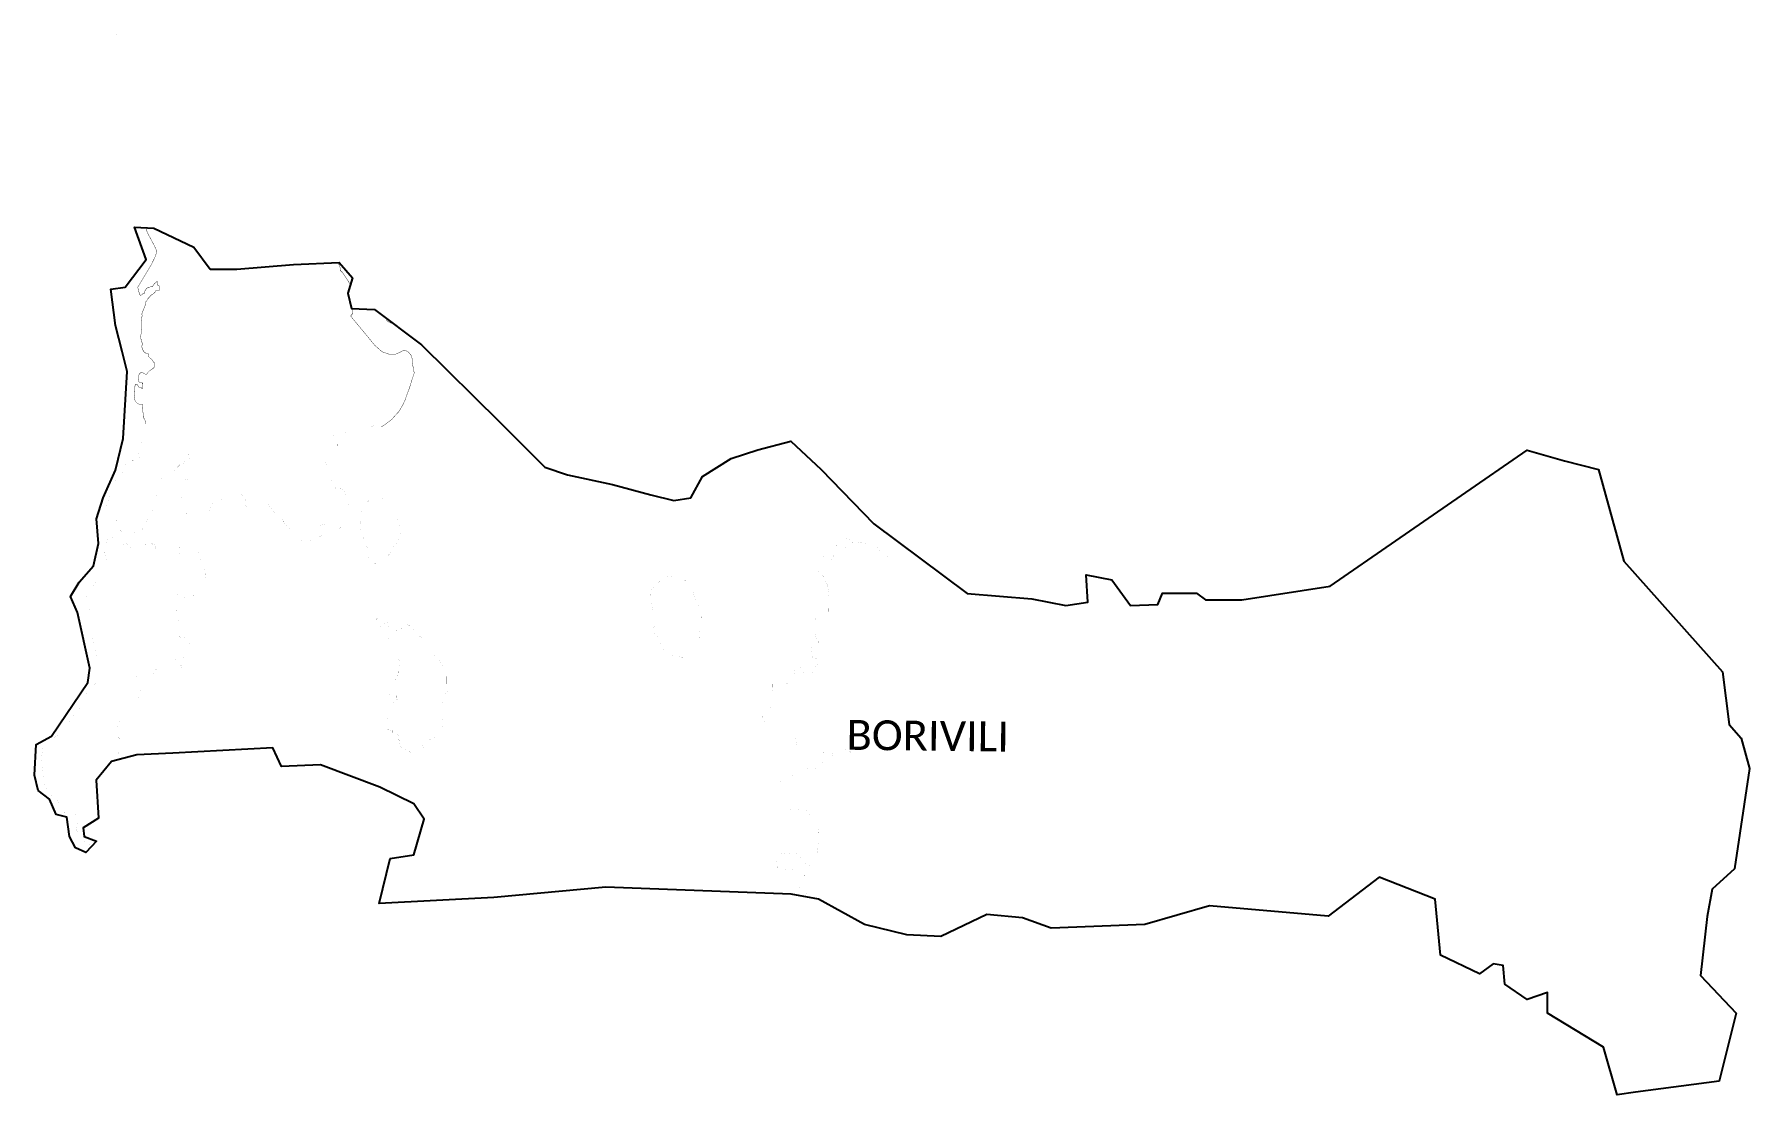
# Model space of a CAD drawing. Header units: metres. Extents: x 266208 to 280437, y 2124392 to 2133185.
import ezdxf

# ---------------------------------------------------------------- set-up
doc = ezdxf.new("R2010")
doc.units = ezdxf.units.M
for name, color, linetype in [('HAZARDS LINE', 1, 'Continuous'), ('village', 3, 'Continuous'), ('VILLAGE NAME', 250, 'Continuous')]:
    doc.layers.add(name, color=color, linetype=linetype)
doc.styles.get("Standard").update_dxf_attribs({"font": 'simplex.shx'})

msp = doc.modelspace()

# ---------------------------------------------------------------- linework, layer by layer
at = {"color": 3, "flags": 128}
msp.add_lwpolyline([(267532, 2131420), (267667, 2131238)], dxfattribs=at)
at = {"layer": 'HAZARDS LINE', "lineweight": 0, "const_width": 2.98}
msp.add_lwpolyline([(266886, 2133179), (266886, 2133183)], close=True, dxfattribs=at)
for points in [[(267131, 2129953), (267131, 2129957), (267127, 2129981), (267123, 2129989), (267123, 2129993), (267116, 2130001), (267116, 2130005), (267112, 2130009), (267112, 2130017), (267108, 2130065), (267105, 2130109), (267105, 2130117), (267077, 2130117), (267062, 2130125), (267054, 2130133), (267046, 2130141), (267042, 2130153), (267038, 2130161), (267038, 2130165), (267042, 2130181), (267042, 2130185), (267038, 2130189), (267044, 2130285), (267056, 2130285), (267056, 2130281), (267063, 2130280), (267063, 2130273), (267067, 2130272), (267071, 2130268), (267071, 2130264), (267075, 2130264), (267075, 2130260), (267091, 2130256), (267095, 2130252), (267099, 2130252), (267099, 2130248), (267107, 2130248), (267107, 2130288), (267103, 2130288), (267103, 2130296), (267100, 2130300), (267080, 2130300), (267076, 2130304), (267076, 2130320), (267072, 2130328), (267072, 2130352), (267076, 2130360), (267077, 2130368), (267081, 2130372), (267089, 2130376), (267089, 2130380), (267101, 2130379), (267116, 2130375), (267120, 2130371), (267128, 2130367), (267140, 2130367), (267148, 2130379), (267156, 2130387), (267160, 2130391), (267164, 2130395), (267176, 2130402), (267180, 2130402), (267185, 2130410), (267188, 2130410), (267201, 2130422), (267205, 2130438), (267205, 2130462), (267197, 2130466), (267193, 2130474), (267182, 2130490), (267166, 2130502), (267158, 2130510), (267154, 2130510), (267154, 2130534), (267150, 2130534), (267134, 2130542), (267131, 2130542), (267127, 2130546), (267123, 2130546), (267115, 2130554), (267107, 2130570), (267103, 2130586), (267099, 2130590), (267099, 2130602), (267108, 2130610), (267108, 2130614), (267104, 2130618), (267096, 2130650), (267092, 2130658), (267092, 2130662), (267089, 2130686), (267093, 2130698), (267097, 2130718), (267097, 2130738), (267093, 2130742), (267094, 2130793), (267098, 2130833), (267103, 2130853), (267099, 2130865), (267107, 2130885), (267111, 2130897), (267132, 2130948), (267132, 2130968), (267136, 2130968), (267136, 2130972), (267140, 2130976), (267144, 2130980), (267148, 2130992), (267152, 2130992), (267152, 2130996), (267156, 2130999), (267164, 2131007), (267164, 2131011), (267168, 2131011), (267172, 2131019), (267180, 2131023), (267184, 2131027), (267188, 2131027), (267188, 2131031), (267192, 2131031), (267201, 2131039), (267205, 2131043), (267209, 2131047), (267213, 2131054), (267213, 2131058), (267221, 2131058), (267225, 2131062), (267245, 2131062), (267245, 2131082), (267249, 2131086), (267249, 2131094), (267245, 2131098), (267241, 2131102), (267237, 2131102), (267233, 2131106), (267229, 2131106), (267230, 2131134), (267222, 2131134), (267222, 2131130), (267205, 2131118), (267201, 2131114), (267189, 2131095), (267185, 2131095), (267181, 2131091), (267169, 2131091), (267165, 2131087), (267153, 2131087), (267153, 2131083), (267145, 2131083), (267145, 2131079), (267141, 2131079), (267137, 2131075), (267133, 2131071), (267125, 2131056), (267125, 2131048), (267121, 2131044), (267121, 2131036), (267117, 2131036), (267117, 2131032), (267105, 2131032), (267105, 2131028), (267089, 2131020), (267085, 2131020), (267085, 2131024), (267081, 2131024), (267081, 2131032), (267073, 2131056), (267070, 2131076), (267066, 2131080), (267066, 2131088), (267180, 2131278), (267216, 2131353), (267221, 2131393), (267205, 2131429), (267171, 2131493), (267147, 2131537), (267136, 2131569), (267138, 2131582)], [(268735, 2131293), (268735, 2131274), (268739, 2131274), (268739, 2131270), (268747, 2131238), (268746, 2131226), (268750, 2131222), (268758, 2131214), (268762, 2131214), (268770, 2131202), (268813, 2131137), (268829, 2131104)], [(268850, 2130912), (268849, 2130870), (268845, 2130866), (268845, 2130862), (268841, 2130863), (268841, 2130859), (268837, 2130855), (268833, 2130851), (268833, 2130847), (269033, 2130605), (269092, 2130553), (269151, 2130532), (269203, 2130532), (269247, 2130551), (269275, 2130567), (269307, 2130554), (269334, 2130522), (269346, 2130482), (269345, 2130474), (269341, 2130470), (269341, 2130454), (269345, 2130454), (269345, 2130446), (269353, 2130414), (269356, 2130390), (269360, 2130378), (269344, 2130331), (269323, 2130263), (269315, 2130240), (269294, 2130184), (269282, 2130149), (269265, 2130113), (269233, 2130058), (269196, 2130018), (269172, 2129991), (269140, 2129967), (269104, 2129940), (269085, 2129928)], [(269179, 2130792), (269171, 2130791), (269163, 2130791), (269155, 2130795), (269135, 2130807), (269131, 2130811), (269131, 2130828)]]:
    msp.add_lwpolyline(points, dxfattribs=at)
at = {"layer": 'HAZARDS LINE', "lineweight": 18, "const_width": 0.134}
for points in [[(269072, 2129961), (269053, 2129949), (268985, 2129926), (268957, 2129919), (268945, 2129915), (268925, 2129911), (268821, 2129913), (268813, 2129909), (268809, 2129901), (268805, 2129893), (268797, 2129889), (268793, 2129885), (268785, 2129881), (268729, 2129874), (268709, 2129870), (268653, 2129847), (268649, 2129843), (268649, 2129828), (268653, 2129824), (268696, 2129823), (268700, 2129819), (268708, 2129819), (268716, 2129811), (268716, 2129807), (268720, 2129787), (268720, 2129771), (268715, 2129759), (268711, 2129751), (268707, 2129743), (268703, 2129743), (268687, 2129739), (268687, 2129735), (268679, 2129736), (268675, 2129732), (268663, 2129732), (268651, 2129728), (268635, 2129720), (268607, 2129705), (268603, 2129697), (268603, 2129685), (268614, 2129649), (268614, 2129641), (268618, 2129637), (268622, 2129633), (268638, 2129613), (268645, 2129597), (268645, 2129577), (268649, 2129573), (268649, 2129565), (268653, 2129561), (268653, 2129553), (268660, 2129537), (268664, 2129517), (268668, 2129513), (268668, 2129509), (268672, 2129497), (268672, 2129489), (268675, 2129477), (268687, 2129453), (268695, 2129433), (268699, 2129425), (268707, 2129424), (268710, 2129420), (268742, 2129420), (268750, 2129416), (268770, 2129408), (268774, 2129404), (268778, 2129400), (268782, 2129395), (268786, 2129387), (268790, 2129379), (268797, 2129340), (268801, 2129328), (268805, 2129323), (268813, 2129323), (268817, 2129327), (268825, 2129331), (268833, 2129335), (268841, 2129335), (268845, 2129331), (268845, 2129327), (268840, 2129319), (268836, 2129311), (268824, 2129299), (268808, 2129264), (268807, 2129236), (268819, 2129236), (268823, 2129240), (268827, 2129243), (268843, 2129251), (268859, 2129251), (268863, 2129247), (268867, 2129243), (268867, 2129219), (268859, 2129211), (268855, 2129207), (268854, 2129155), (268858, 2129132), (268857, 2129124), (268853, 2129120), (268849, 2129116), (268841, 2129112), (268829, 2129112), (268825, 2129108), (268821, 2129108), (268817, 2129104), (268813, 2129100), (268809, 2129084), (268801, 2129069), (268789, 2129069), (268781, 2129085), (268773, 2129093), (268773, 2129097), (268770, 2129101), (268758, 2129101), (268754, 2129097), (268738, 2129089), (268726, 2129090), (268722, 2129098), (268718, 2129106), (268718, 2129110), (268714, 2129110), (268706, 2129114), (268690, 2129114), (268686, 2129118), (268686, 2129122), (268682, 2129126), (268678, 2129126), (268674, 2129130), (268670, 2129126), (268658, 2129126), (268634, 2129123), (268587, 2129116), (268583, 2129116), (268583, 2129112), (268579, 2129112), (268578, 2129096), (268590, 2129072), (268594, 2129064), (268594, 2129060), (268598, 2129060), (268602, 2129056), (268606, 2129056), (268605, 2129044), (268597, 2129028), (268593, 2129028), (268569, 2129020), (268541, 2129013), (268529, 2129009), (268525, 2129009), (268521, 2129005), (268517, 2129005), (268517, 2129001), (268513, 2129001), (268509, 2128997), (268509, 2128993), (268469, 2128982), (268465, 2128982), (268465, 2128978), (268433, 2128978), (268433, 2128982), (268429, 2128982), (268421, 2128991), (268418, 2128995), (268414, 2128995), (268398, 2129011), (268394, 2129015), (268378, 2129027), (268378, 2129031), (268370, 2129039), (268367, 2129043), (268363, 2129047), (268312, 2129100), (268300, 2129112), (268276, 2129132), (268272, 2129140), (268272, 2129148), (268269, 2129160), (268269, 2129168), (268261, 2129184), (268242, 2129216), (268242, 2129220), (268238, 2129220), (268234, 2129224), (268222, 2129224), (268210, 2129221), (268198, 2129221), (268194, 2129229), (268190, 2129233), (268190, 2129237), (268186, 2129241), (268175, 2129261), (268171, 2129265), (268155, 2129277), (268143, 2129293), (268139, 2129293), (268135, 2129301), (268127, 2129302), (268123, 2129306), (268115, 2129306), (268111, 2129302), (268100, 2129302), (268095, 2129298), (268095, 2129290), (268103, 2129266), (268103, 2129262), (268099, 2129262), (268099, 2129258), (268095, 2129258), (268087, 2129254), (268047, 2129255), (268035, 2129251), (268015, 2129247), (268011, 2129243), (268007, 2129244), (268007, 2129259), (268003, 2129263), (267999, 2129268), (267988, 2129272), (267968, 2129272), (267960, 2129276), (267956, 2129284), (267957, 2129332), (267953, 2129336), (267949, 2129344), (267945, 2129348), (267941, 2129352), (267933, 2129360), (267929, 2129372), (267914, 2129400), (267910, 2129408), (267906, 2129412), (267894, 2129412), (267862, 2129401), (267838, 2129393), (267818, 2129382), (267778, 2129346), (267770, 2129339), (267757, 2129323), (267757, 2129315), (267753, 2129311), (267749, 2129307), (267741, 2129307), (267737, 2129303), (267733, 2129303), (267717, 2129311), (267713, 2129316), (267698, 2129316), (267694, 2129312), (267689, 2129308), (267685, 2129300), (267681, 2129288), (267665, 2129245), (267656, 2129225), (267632, 2129205), (267620, 2129197), (267600, 2129182), (267588, 2129178), (267576, 2129174), (267556, 2129174), (267548, 2129179), (267544, 2129183), (267536, 2129187), (267516, 2129187), (267500, 2129179), (267481, 2129180), (267477, 2129184), (267477, 2129203), (267473, 2129208), (267473, 2129212), (267465, 2129220), (267461, 2129220), (267457, 2129224), (267457, 2129228), (267453, 2129232), (267453, 2129236), (267458, 2129240), (267462, 2129248), (267462, 2129251), (267458, 2129256), (267454, 2129256), (267454, 2129260), (267450, 2129264), (267450, 2129276), (267454, 2129279), (267462, 2129287), (267466, 2129299), (267470, 2129303), (267475, 2129315), (267475, 2129339), (267471, 2129339), (267467, 2129343), (267451, 2129347), (267443, 2129347), (267439, 2129343), (267431, 2129344), (267431, 2129348), (267427, 2129348), (267427, 2129364), (267431, 2129363), (267435, 2129367), (267443, 2129367), (267451, 2129371), (267456, 2129375), (267456, 2129387), (267460, 2129391), (267460, 2129395), (267464, 2129399), (267464, 2129403), (267476, 2129415), (267476, 2129427), (267472, 2129431), (267468, 2129435), (267468, 2129439), (267464, 2129439), (267460, 2129443), (267445, 2129443), (267433, 2129447), (267421, 2129447), (267421, 2129463), (267425, 2129467), (267429, 2129475), (267437, 2129491), (267441, 2129491), (267441, 2129495), (267457, 2129494), (267481, 2129490), (267509, 2129490), (267509, 2129502), (267505, 2129506), (267505, 2129518), (267513, 2129526), (267522, 2129537), (267526, 2129545), (267526, 2129577), (267515, 2129609), (267507, 2129629), (267507, 2129641), (267503, 2129649), (267503, 2129653), (267492, 2129673), (267488, 2129677), (267488, 2129693), (267484, 2129697), (267484, 2129701), (267480, 2129705), (267476, 2129705), (267476, 2129701), (267468, 2129693), (267468, 2129686), (267464, 2129678), (267464, 2129670), (267460, 2129662), (267460, 2129658), (267455, 2129646), (267447, 2129634), (267443, 2129622), (267419, 2129615), (267415, 2129615), (267407, 2129607), (267403, 2129603), (267395, 2129595), (267395, 2129591), (267391, 2129591), (267391, 2129587), (267387, 2129583), (267387, 2129579), (267383, 2129571), (267371, 2129567), (267359, 2129560), (267291, 2129561), (267291, 2129557), (267287, 2129557), (267287, 2129549), (267283, 2129545), (267283, 2129533), (267279, 2129529), (267279, 2129525), (267274, 2129521), (267274, 2129517), (267250, 2129490), (267250, 2129482), (267233, 2129426), (267233, 2129418), (267229, 2129394), (267229, 2129386), (267225, 2129374), (267224, 2129359), (267220, 2129355), (267220, 2129347), (267212, 2129323), (267204, 2129303), (267200, 2129299), (267199, 2129295), (267195, 2129279), (267195, 2129275), (267191, 2129267), (267191, 2129247), (267187, 2129236), (267187, 2129228), (267178, 2129216), (267178, 2129212), (267174, 2129212), (267174, 2129204), (267162, 2129184), (267158, 2129180), (267154, 2129172), (267150, 2129168), (267146, 2129165), (267134, 2129145), (267129, 2129137), (267125, 2129133), (267125, 2129129), (267121, 2129117), (267117, 2129117), (267109, 2129101), (267109, 2129093), (267105, 2129081), (267105, 2129078), (267101, 2129074), (267097, 2129066), (267092, 2129058), (267088, 2129054), (267068, 2129050), (267041, 2129051), (267033, 2129047), (267029, 2129047), (267017, 2129039), (267013, 2129035), (267008, 2129031), (267005, 2129031), (267000, 2129027), (266981, 2129028), (266973, 2129032), (266961, 2129040), (266945, 2129052), (266941, 2129056), (266929, 2129064), (266925, 2129068), (266921, 2129072), (266918, 2129080), (266918, 2129116), (266907, 2129140), (266903, 2129148), (266895, 2129152), (266891, 2129156), (266839, 2129157), (266839, 2129153), (266835, 2129153), (266831, 2129149), (266831, 2129145), (266827, 2129141), (266823, 2129137), (266819, 2129125), (266811, 2129118), (266807, 2129114), (266791, 2129106), (266787, 2129102), (266779, 2129102), (266779, 2129106), (266775, 2129110), (266776, 2129170), (266780, 2129174), (266784, 2129178), (266784, 2129182), (266788, 2129202), (266788, 2129222), (266793, 2129241), (266793, 2129245), (266892, 2129503), (266904, 2129495), (266908, 2129491), (266912, 2129491), (266916, 2129494), (266920, 2129494), (266924, 2129506), (266924, 2129514), (266936, 2129550), (266937, 2129558), (266941, 2129562), (266941, 2129570), (266945, 2129578), (266949, 2129582), (266949, 2129586), (266953, 2129586), (266953, 2129593), (266957, 2129597), (266957, 2129601), (266961, 2129609), (266962, 2129633), (266966, 2129637), (266966, 2129649), (267025, 2129648), (267033, 2129652), (267049, 2129652), (267049, 2129648), (267061, 2129644), (267069, 2129640), (267073, 2129643), (267078, 2129679), (267078, 2129683), (267074, 2129687), (267074, 2129691), (267070, 2129695), (267070, 2129703), (267074, 2129715), (267082, 2129731), (267086, 2129735), (267091, 2129755), (267091, 2129763), (267095, 2129779), (267099, 2129790), (267099, 2129798), (267095, 2129802), (267091, 2129803), (267091, 2129807), (267088, 2129822), (267084, 2129854), (267085, 2129914), (267089, 2129922), (267089, 2129930), (267094, 2129946), (267094, 2129954), (267098, 2129962), (267110, 2129985), (267110, 2129989)], [(266688, 2126456), (266613, 2126496), (266574, 2126540), (266555, 2126596), (266567, 2126648), (266568, 2126696), (266541, 2126728), (266505, 2126729), (266461, 2126729), (266442, 2126749), (266422, 2126790), (266391, 2126842), (266332, 2126890), (266301, 2126939), (266282, 2127027), (266272, 2127110), (266269, 2127190), (266278, 2127289), (266299, 2127321), (266335, 2127344), (266371, 2127348), (266407, 2127375), (266439, 2127423), (266484, 2127466), (266565, 2127572), (266598, 2127619), (266614, 2127683), (266663, 2127738), (266716, 2127809), (266753, 2127864), (266749, 2127920), (266727, 2128008), (266689, 2128184), (266690, 2128187), (266690, 2128231), (266686, 2128251), (266683, 2128263), (266679, 2128275), (266679, 2128283), (266679, 2128287), (266679, 2128299), (266683, 2128303), (266683, 2128311), (266684, 2128323), (266684, 2128335), (266680, 2128351), (266673, 2128395), (266661, 2128447), (266654, 2128471), (266646, 2128511), (266635, 2128563), (266635, 2128571), (266636, 2128579), (266636, 2128583), (266640, 2128586), (266688, 2128610), (266728, 2128645), (266752, 2128672), (266756, 2128680), (266761, 2128688), (266765, 2128712), (266769, 2128732), (266778, 2128760), (266790, 2128775), (266798, 2128791), (266802, 2128799), (266806, 2128807), (266806, 2128811), (266811, 2128835), (266811, 2128843), (266811, 2128851), (266803, 2128859), (266799, 2128867), (266791, 2128871), (266787, 2128875), (266787, 2128879), (266788, 2128919), (266800, 2128951), (266817, 2129010), (266825, 2129018), (266825, 2129026), (266829, 2129026), (266833, 2129026), (266845, 2129022), (266857, 2129013), (266876, 2128981), (266888, 2128961), (266900, 2128949), (266908, 2128949), (266916, 2128945), (266928, 2128945), (266964, 2128960), (266968, 2128960), (266972, 2128960), (266980, 2128956), (266987, 2128952), (266991, 2128944), (266999, 2128940), (267003, 2128936), (267011, 2128916), (267019, 2128904), (267022, 2128896), (267030, 2128887), (267034, 2128883), (267042, 2128879), (267050, 2128875), (267058, 2128871), (267066, 2128875), (267078, 2128891), (267102, 2128918), (267106, 2128926), (267111, 2128934), (267111, 2128938), (267115, 2128938), (267115, 2128942), (267123, 2128954), (267127, 2128954), (267131, 2128958), (267131, 2128962), (267135, 2128962), (267139, 2128962), (267143, 2128965), (267147, 2128965), (267155, 2128969), (267163, 2128969), (267167, 2128969), (267171, 2128965), (267175, 2128965), (267191, 2128957), (267195, 2128961), (267199, 2128961), (267203, 2128961), (267203, 2128957), (267206, 2128957), (267206, 2128953), (267206, 2128949), (267210, 2128945), (267210, 2128941), (267218, 2128917), (267222, 2128913), (267222, 2128909), (267230, 2128904), (267238, 2128900), (267257, 2128892), (267277, 2128892), (267285, 2128892), (267289, 2128892), (267293, 2128888), (267297, 2128884), (267301, 2128879), (267305, 2128875), (267329, 2128859), (267356, 2128847), (267364, 2128843), (267368, 2128843), (267372, 2128843), (267372, 2128847), (267380, 2128850), (267384, 2128854), (267392, 2128854), (267400, 2128858), (267404, 2128858), (267408, 2128858), (267412, 2128862), (267412, 2128870), (267412, 2128882), (267413, 2128890), (267413, 2128894), (267413, 2128898), (267413, 2128902), (267409, 2128906), (267405, 2128914), (267405, 2128918), (267405, 2128922), (267409, 2128926), (267413, 2128934), (267421, 2128937), (267433, 2128937), (267437, 2128937), (267445, 2128937), (267449, 2128933), (267461, 2128929), (267477, 2128925), (267481, 2128925), (267485, 2128921), (267485, 2128913), (267489, 2128909), (267492, 2128905), (267496, 2128901), (267504, 2128896), (267512, 2128892), (267516, 2128892), (267524, 2128892), (267528, 2128892), (267532, 2128892), (267540, 2128892), (267544, 2128896), (267544, 2128900), (267548, 2128904), (267548, 2128912), (267556, 2128920), (267560, 2128923), (267564, 2128923), (267568, 2128915), (267568, 2128903), (267572, 2128868), (267571, 2128864), (267571, 2128860), (267575, 2128852), (267583, 2128840), (267591, 2128823), (267599, 2128807), (267606, 2128791), (267614, 2128771), (267618, 2128755), (267621, 2128739), (267621, 2128727), (267621, 2128723), (267621, 2128716), (267625, 2128711), (267625, 2128703), (267629, 2128699), (267629, 2128695), (267629, 2128691), (267633, 2128691), (267633, 2128687), (267633, 2128683), (267632, 2128679), (267628, 2128676), (267628, 2128672), (267624, 2128672), (267616, 2128668), (267612, 2128664), (267608, 2128660), (267600, 2128656), (267584, 2128652), (267580, 2128652), (267576, 2128652), (267572, 2128652), (267568, 2128649), (267560, 2128641), (267556, 2128641), (267552, 2128633), (267552, 2128625), (267544, 2128589), (267543, 2128577), (267539, 2128565), (267539, 2128549), (267531, 2128534), (267527, 2128526), (267523, 2128522), (267519, 2128514), (267510, 2128506), (267495, 2128502), (267491, 2128502), (267475, 2128507), (267427, 2128527), (267411, 2128535), (267407, 2128539), (267384, 2128548), (267380, 2128548), (267376, 2128548), (267372, 2128548), (267368, 2128548), (267368, 2128544), (267368, 2128540), (267364, 2128536), (267363, 2128528), (267363, 2128520), (267363, 2128508), (267367, 2128504), (267367, 2128500), (267371, 2128496), (267371, 2128492), (267375, 2128492), (267379, 2128488), (267383, 2128484), (267383, 2128480), (267383, 2128476), (267383, 2128472), (267378, 2128448), (267382, 2128440), (267386, 2128436), (267390, 2128428), (267394, 2128424), (267394, 2128416), (267390, 2128408), (267390, 2128404), (267389, 2128400), (267385, 2128396), (267381, 2128392), (267373, 2128389), (267373, 2128385), (267373, 2128381), (267373, 2128377), (267377, 2128369), (267385, 2128361), (267393, 2128352), (267397, 2128348), (267401, 2128336), (267404, 2128320), (267404, 2128316), (267404, 2128308), (267404, 2128304), (267400, 2128301), (267400, 2128293), (267400, 2128289), (267400, 2128285), (267400, 2128273), (267403, 2128257), (267407, 2128245), (267407, 2128237), (267407, 2128229), (267403, 2128221), (267403, 2128217), (267403, 2128213), (267403, 2128209), (267403, 2128205), (267403, 2128201), (267406, 2128197), (267406, 2128193), (267422, 2128185), (267438, 2128181), (267458, 2128180), (267466, 2128180), (267482, 2128172), (267494, 2128168), (267502, 2128168), (267506, 2128168), (267505, 2128164), (267505, 2128160), (267505, 2128156), (267501, 2128144), (267493, 2128124), (267485, 2128100), (267472, 2128080), (267468, 2128065), (267464, 2128053), (267464, 2128033), (267460, 2128025), (267456, 2128025), (267452, 2128021), (267448, 2128017), (267448, 2128013), (267443, 2128005), (267439, 2128001), (267427, 2127994), (267427, 2127990), (267423, 2127990), (267423, 2127986), (267419, 2127986), (267419, 2127982), (267419, 2127978), (267423, 2127954), (267427, 2127946), (267427, 2127938), (267422, 2127934), (267422, 2127930), (267418, 2127926), (267410, 2127922), (267406, 2127918), (267402, 2127918), (267398, 2127922), (267395, 2127926), (267391, 2127934), (267387, 2127942), (267383, 2127962), (267379, 2127982), (267376, 2128002), (267376, 2128010), (267376, 2128014), (267368, 2128018), (267364, 2128018), (267360, 2128018), (267352, 2128015), (267328, 2128003), (267308, 2127999), (267300, 2127995), (267284, 2127976), (267263, 2127948), (267259, 2127944), (267259, 2127940), (267255, 2127936), (267231, 2127925), (267219, 2127921), (267215, 2127917), (267215, 2127913), (267211, 2127909), (267211, 2127905), (267207, 2127901), (267203, 2127893), (267199, 2127889), (267183, 2127878), (267159, 2127870), (267127, 2127859), (267103, 2127855), (267075, 2127855), (267071, 2127855), (267063, 2127859), (267055, 2127860), (267043, 2127860), (267035, 2127860), (267031, 2127860), (267031, 2127856), (267027, 2127848), (267027, 2127836), (267027, 2127832), (267027, 2127828), (267031, 2127828), (267046, 2127816), (267054, 2127808), (267066, 2127788), (267078, 2127772), (267089, 2127732), (267084, 2127688), (267036, 2127661), (266992, 2127622), (266967, 2127570), (266951, 2127566), (266943, 2127566), (266935, 2127567), (266931, 2127563), (266927, 2127555), (266923, 2127539), (266919, 2127523), (266914, 2127495), (266902, 2127452), (266898, 2127440), (266897, 2127428), (266893, 2127392), (266893, 2127384), (266897, 2127372), (266904, 2127356), (266916, 2127344), (266924, 2127332), (266928, 2127332), (266936, 2127328), (266940, 2127324), (266940, 2127316), (266939, 2127308), (266939, 2127304), (266939, 2127296), (266935, 2127288), (266931, 2127280), (266923, 2127260), (266911, 2127248), (266903, 2127237), (266903, 2127233), (266918, 2127196), (266914, 2127181), (266911, 2127172)], [(272609, 2126032), (272611, 2126034), (272615, 2126042), (272615, 2126046), (272615, 2126054), (272615, 2126058), (272604, 2126070), (272580, 2126090), (272560, 2126110), (272556, 2126110), (272557, 2126118), (272557, 2126122), (272565, 2126134), (272569, 2126142), (272577, 2126146), (272589, 2126150), (272593, 2126150), (272593, 2126158), (272594, 2126217), (272594, 2126221), (272594, 2126225), (272590, 2126229), (272590, 2126233), (272590, 2126237), (272590, 2126241), (272594, 2126249), (272594, 2126253), (272590, 2126253), (272586, 2126257), (272523, 2126258), (272403, 2126264), (272384, 2126268), (272376, 2126268), (272376, 2126272), (272368, 2126288), (272364, 2126316), (272365, 2126348), (272365, 2126360), (272369, 2126372), (272373, 2126380), (272377, 2126388), (272389, 2126392), (272405, 2126395), (272429, 2126395), (272505, 2126390), (272525, 2126390), (272541, 2126385), (272545, 2126385), (272552, 2126381), (272584, 2126337), (272611, 2126305), (272627, 2126297), (272639, 2126292), (272651, 2126288), (272667, 2126288), (272702, 2126291), (272734, 2126291), (272774, 2126290), (272770, 2126306), (272758, 2126307), (272735, 2126327), (272727, 2126335), (272723, 2126339), (272723, 2126347), (272719, 2126359), (272715, 2126367), (272712, 2126375), (272708, 2126395), (272704, 2126407), (272705, 2126455), (272709, 2126467), (272717, 2126478), (272725, 2126482), (272729, 2126490), (272741, 2126502), (272753, 2126514), (272758, 2126518), (272762, 2126522), (272762, 2126526), (272762, 2126534), (272758, 2126538), (272754, 2126546), (272742, 2126550), (272726, 2126558), (272718, 2126562), (272714, 2126562), (272710, 2126566), (272710, 2126570), (272711, 2126574), (272715, 2126606), (272715, 2126618), (272711, 2126630), (272712, 2126642), (272708, 2126650), (272704, 2126658), (272700, 2126662), (272692, 2126662), (272688, 2126662), (272684, 2126662), (272680, 2126662), (272668, 2126666), (272656, 2126667), (272644, 2126667), (272640, 2126671), (272640, 2126683), (272637, 2126735), (272633, 2126743), (272629, 2126747), (272594, 2126755), (272446, 2126761), (272439, 2126765), (272423, 2126777), (272395, 2126814), (272380, 2126826), (272372, 2126866), (272361, 2126906), (272357, 2126914), (272357, 2126922), (272366, 2126942), (272414, 2127025), (272427, 2127036), (272435, 2127040), (272455, 2127044), (272558, 2127038), (272610, 2127038), (272614, 2127038), (272614, 2127042), (272614, 2127049), (272611, 2127089), (272611, 2127093), (272611, 2127097), (272615, 2127097), (272619, 2127097), (272730, 2127092), (272738, 2127095), (272742, 2127095), (272747, 2127135), (272740, 2127195), (272740, 2127207), (272748, 2127207), (272764, 2127207), (272783, 2127206), (272811, 2127206), (272827, 2127202), (272843, 2127201), (272847, 2127201), (272851, 2127205), (272855, 2127205), (272859, 2127205), (272863, 2127209), (272867, 2127209), (272871, 2127213), (272875, 2127217), (272887, 2127233), (272891, 2127233), (272891, 2127237), (272895, 2127237), (272899, 2127240), (272907, 2127240), (272919, 2127240), (272931, 2127244), (272935, 2127244), (272939, 2127244), (272947, 2127240), (272951, 2127240), (272959, 2127240), (272967, 2127235), (272987, 2127227), (272987, 2127231), (272987, 2127235), (272987, 2127239), (272971, 2127243), (272959, 2127248), (272951, 2127252), (272947, 2127252), (272943, 2127252), (272932, 2127256), (272924, 2127252), (272904, 2127252), (272892, 2127253), (272888, 2127249), (272884, 2127245), (272880, 2127237), (272867, 2127225), (272863, 2127225), (272863, 2127221), (272859, 2127221), (272855, 2127221), (272835, 2127221), (272820, 2127222), (272812, 2127222), (272804, 2127222), (272784, 2127226), (272744, 2127227), (272728, 2127227), (272720, 2127227), (272696, 2127227), (272692, 2127228), (272684, 2127232), (272668, 2127232), (272660, 2127236), (272657, 2127236), (272621, 2127252), (272613, 2127257), (272589, 2127269), (272573, 2127273), (272569, 2127273), (272546, 2127285), (272538, 2127290), (272534, 2127290), (272530, 2127314), (272526, 2127326), (272527, 2127338), (272519, 2127365), (272515, 2127381), (272515, 2127385), (272515, 2127389), (272515, 2127393), (272519, 2127393), (272523, 2127397), (272527, 2127397), (272528, 2127401), (272532, 2127405), (272532, 2127409), (272532, 2127413), (272532, 2127417), (272528, 2127417), (272508, 2127417), (272504, 2127417), (272492, 2127418), (272468, 2127418), (272436, 2127418), (272432, 2127419), (272432, 2127423), (272396, 2127427), (272393, 2127427), (272385, 2127427), (272381, 2127427), (272349, 2127432), (272345, 2127432), (272321, 2127440), (272317, 2127440), (272305, 2127444), (272301, 2127444), (272297, 2127444), (272293, 2127444), (272293, 2127448), (272289, 2127448), (272285, 2127449), (272285, 2127453), (272281, 2127453), (272281, 2127457), (272277, 2127457), (272278, 2127461), (272278, 2127465), (272274, 2127465), (272274, 2127469), (272270, 2127469), (272270, 2127473), (272270, 2127477), (272266, 2127485), (272262, 2127485), (272262, 2127489), (272258, 2127489), (272258, 2127493), (272254, 2127493), (272254, 2127497), (272250, 2127497), (272250, 2127501), (272246, 2127505), (272246, 2127509), (272246, 2127513), (272251, 2127521), (272251, 2127525), (272251, 2127529), (272255, 2127529), (272259, 2127533), (272263, 2127537), (272267, 2127536), (272287, 2127540), (272291, 2127544), (272295, 2127544), (272299, 2127548), (272299, 2127552), (272303, 2127552), (272303, 2127556), (272303, 2127564), (272303, 2127568), (272303, 2127572), (272307, 2127572), (272303, 2127576), (272303, 2127580), (272303, 2127584), (272307, 2127588), (272307, 2127596), (272316, 2127607), (272316, 2127611), (272316, 2127615), (272312, 2127615), (272312, 2127619), (272312, 2127623), (272312, 2127627), (272316, 2127663), (272316, 2127667), (272316, 2127671), (272325, 2127691), (272325, 2127695), (272325, 2127703), (272325, 2127707), (272325, 2127711), (272325, 2127715), (272325, 2127727), (272334, 2127770), (272334, 2127778), (272334, 2127798), (272338, 2127802), (272338, 2127806), (272342, 2127806), (272346, 2127810), (272350, 2127814), (272354, 2127814), (272358, 2127818), (272362, 2127822), (272366, 2127822), (272370, 2127822), (272374, 2127822), (272382, 2127822), (272434, 2127809), (272438, 2127809), (272442, 2127805), (272446, 2127805), (272454, 2127801), (272466, 2127800), (272470, 2127800), (272470, 2127796), (272474, 2127796), (272489, 2127796), (272498, 2127800), (272506, 2127820), (272520, 2127943), (272520, 2127951), (272524, 2127959), (272528, 2127959), (272532, 2127959), (272552, 2127958), (272556, 2127958), (272559, 2127954), (272563, 2127950), (272559, 2127918), (272559, 2127915), (272563, 2127910), (272567, 2127906), (272579, 2127898), (272583, 2127894), (272602, 2127890), (272622, 2127890), (272634, 2127890), (272638, 2127889), (272642, 2127885), (272646, 2127885), (272650, 2127885), (272654, 2127885), (272658, 2127889), (272683, 2127933), (272711, 2127972), (272711, 2127976), (272715, 2127984), (272711, 2127988), (272711, 2127996), (272708, 2128004), (272700, 2128008), (272684, 2128012), (272676, 2128012), (272668, 2128012), (272668, 2128016), (272664, 2128017), (272660, 2128029), (272660, 2128036), (272657, 2128076), (272657, 2128088), (272657, 2128100), (272662, 2128128), (272666, 2128132), (272670, 2128132), (272678, 2128136), (272690, 2128136), (272694, 2128136), (272706, 2128139), (272710, 2128139), (272710, 2128143), (272710, 2128147), (272710, 2128151), (272698, 2128167), (272694, 2128175), (272690, 2128191), (272687, 2128211), (272679, 2128251), (272675, 2128255), (272679, 2128259), (272683, 2128263), (272687, 2128263), (272688, 2128267), (272688, 2128299), (272684, 2128327), (272689, 2128339), (272693, 2128343), (272697, 2128351), (272721, 2128370), (272725, 2128370), (272729, 2128374), (272737, 2128374), (272745, 2128374), (272749, 2128374), (272753, 2128374), (272761, 2128370), (272769, 2128369), (272773, 2128373), (272777, 2128373), (272781, 2128377), (272785, 2128381), (272789, 2128393), (272793, 2128397), (272793, 2128405), (272793, 2128413), (272793, 2128417), (272793, 2128421), (272793, 2128425), (272786, 2128445), (272786, 2128449), (272786, 2128453), (272790, 2128453), (272794, 2128457), (272806, 2128464), (272810, 2128468), (272810, 2128472), (272810, 2128480), (272799, 2128508), (272795, 2128520), (272795, 2128524), (272795, 2128532), (272791, 2128536), (272795, 2128548), (272796, 2128572), (272796, 2128580), (272788, 2128616), (272780, 2128632), (272773, 2128652), (272769, 2128668), (272765, 2128676), (272761, 2128684), (272757, 2128688), (272757, 2128692), (272753, 2128692), (272746, 2128696), (272738, 2128700), (272734, 2128704), (272726, 2128713), (272718, 2128721), (272714, 2128725), (272710, 2128733), (272698, 2128745), (272695, 2128749), (272687, 2128757), (272679, 2128765), (272675, 2128773), (272663, 2128801), (272660, 2128813), (272660, 2128825), (272660, 2128833), (272660, 2128845), (272660, 2128853), (272664, 2128857), (272664, 2128861), (272672, 2128865), (272712, 2128864), (272724, 2128864), (272736, 2128864), (272740, 2128864), (272748, 2128860), (272783, 2128831), (272791, 2128827), (272815, 2128831), (272831, 2128834), (272835, 2128834), (272839, 2128838), (272840, 2128858), (272840, 2128862), (272844, 2128866), (272852, 2128866), (272860, 2128866), (272864, 2128866), (272868, 2128870), (272876, 2128894), (272880, 2128894), (272884, 2128889), (272884, 2128893), (272888, 2128893), (272892, 2128897), (272892, 2128905), (272896, 2128905), (272900, 2128905), (272900, 2128909), (272912, 2128905), (272920, 2128905), (272924, 2128905), (272928, 2128909), (272932, 2128909), (272936, 2128909), (272936, 2128913), (272940, 2128913), (272940, 2128917), (272940, 2128924), (272932, 2128937), (272920, 2128949), (272913, 2128961), (272909, 2128965), (272905, 2128965), (272897, 2128965), (272893, 2128965), (272889, 2128961), (272881, 2128961), (272881, 2128957), (272877, 2128953), (272877, 2128949), (272873, 2128945), (272869, 2128945), (272865, 2128946), (272861, 2128946), (272845, 2128950), (272837, 2128950), (272833, 2128954), (272825, 2128962), (272821, 2128966), (272817, 2128970), (272817, 2128974), (272817, 2128978), (272817, 2128982), (272821, 2128986), (272842, 2129002), (272862, 2129021), (272866, 2129021), (272874, 2129021), (272878, 2129021), (272886, 2129021), (272898, 2129017), (272945, 2129004), (272985, 2128992), (272989, 2128991), (272989, 2128987), (272989, 2128984), (272989, 2128976), (272988, 2128972), (272992, 2128972), (272992, 2128968), (273044, 2128971), (273064, 2128974), (273068, 2128974), (273112, 2128962), (273151, 2128953), (273159, 2128953), (273163, 2128953), (273175, 2128953), (273179, 2128953), (273187, 2128953), (273191, 2128949), (273195, 2128945), (273199, 2128937), (273207, 2128925), (273211, 2128917), (273211, 2128913), (273215, 2128909), (273218, 2128904), (273222, 2128900), (273226, 2128900), (273230, 2128900), (273234, 2128900), (273238, 2128904), (273242, 2128908), (273246, 2128908), (273250, 2128904), (273250, 2128884), (273262, 2128856), (273269, 2128832), (273285, 2128840), (273285, 2128844), (273278, 2128880), (273274, 2128896), (273274, 2128900), (273274, 2128904), (273278, 2128904), (273282, 2128908), (273282, 2128912), (273286, 2128915), (273287, 2128931), (273291, 2128943), (273287, 2128947), (273287, 2128951), (273279, 2128955), (273255, 2128964), (273243, 2128972), (273239, 2128980), (273232, 2128988), (273232, 2128996), (273224, 2129024), (273220, 2129040), (273221, 2129044), (273224, 2129044), (273228, 2129044), (273236, 2129048), (273253, 2129059), (273257, 2129062)]]:
    msp.add_lwpolyline(points, dxfattribs=at)
for points in [[(269148, 2129370), (269152, 2129366), (269156, 2129366), (269160, 2129362), (269164, 2129362), (269167, 2129358), (269171, 2129358), (269171, 2129354), (269175, 2129354), (269175, 2129350), (269179, 2129350), (269183, 2129350), (269183, 2129346), (269187, 2129342), (269191, 2129334), (269195, 2129326), (269199, 2129322), (269199, 2129314), (269203, 2129310), (269206, 2129302), (269206, 2129298), (269206, 2129294), (269206, 2129290), (269206, 2129286), (269206, 2129282), (269202, 2129282), (269202, 2129278), (269202, 2129274), (269202, 2129270), (269202, 2129266), (269206, 2129262), (269206, 2129254), (269206, 2129246), (269210, 2129242), (269209, 2129234), (269213, 2129226), (269213, 2129218), (269213, 2129214), (269217, 2129206), (269217, 2129202), (269213, 2129198), (269213, 2129190), (269213, 2129186), (269217, 2129178), (269217, 2129174), (269217, 2129170), (269216, 2129166), (269220, 2129162), (269220, 2129158), (269220, 2129154), (269220, 2129150), (269228, 2129138), (269228, 2129134), (269232, 2129122), (269236, 2129122), (269240, 2129114), (269240, 2129110), (269239, 2129106), (269239, 2129102), (269239, 2129098), (269239, 2129094), (269243, 2129078), (269243, 2129074), (269243, 2129066), (269243, 2129054), (269243, 2129050), (269242, 2129038), (269242, 2129034), (269238, 2129026), (269238, 2129022), (269238, 2129018), (269234, 2129011), (269234, 2129007), (269230, 2129003), (269230, 2128999), (269222, 2128987), (269218, 2128979), (269214, 2128971), (269210, 2128963), (269205, 2128959), (269201, 2128951), (269193, 2128943), (269189, 2128939), (269185, 2128936), (269177, 2128924), (269173, 2128920), (269173, 2128916), (269169, 2128912), (269169, 2128908), (269169, 2128904), (269165, 2128900), (269165, 2128896), (269161, 2128896), (269161, 2128892), (269157, 2128888), (269157, 2128880), (269152, 2128876), (269152, 2128872), (269148, 2128868), (269144, 2128864), (269140, 2128861), (269132, 2128849), (269128, 2128845), (269108, 2128825), (269104, 2128821), (269100, 2128821), (269100, 2128817), (269096, 2128817), (269092, 2128813), (269084, 2128810), (269080, 2128806), (269072, 2128798), (269068, 2128798), (269064, 2128798), (269040, 2128794), (269032, 2128794), (269024, 2128795), (269016, 2128799), (269012, 2128799), (269012, 2128803), (269008, 2128807), (269008, 2128811), (269004, 2128815), (269000, 2128819), (268996, 2128823), (268996, 2128827), (268993, 2128831), (268989, 2128835), (268985, 2128839), (268981, 2128847), (268977, 2128847), (268977, 2128851), (268977, 2128855), (268977, 2128859), (268973, 2128859), (268973, 2128863), (268969, 2128867), (268969, 2128871), (268973, 2128875), (268973, 2128879), (268973, 2128883), (268969, 2128883), (268969, 2128887), (268970, 2128891), (268966, 2128895), (268966, 2128899), (268966, 2128903), (268970, 2128903), (268970, 2128907), (268970, 2128911), (268970, 2128915), (268970, 2128919), (268970, 2128923), (268970, 2128927), (268966, 2128935), (268966, 2128943), (268966, 2128951), (268963, 2128955), (268963, 2128963), (268963, 2128967), (268959, 2128967), (268959, 2128971), (268959, 2128975), (268955, 2128979), (268951, 2128987), (268947, 2128991), (268947, 2128995), (268943, 2128995), (268943, 2128999), (268939, 2129003), (268935, 2129011), (268936, 2129019), (268936, 2129027), (268936, 2129035), (268936, 2129051), (268936, 2129055), (268936, 2129059), (268932, 2129059), (268928, 2129059), (268924, 2129059), (268920, 2129063), (268916, 2129075), (268917, 2129099), (268917, 2129111), (268917, 2129119), (268917, 2129127), (268913, 2129135), (268914, 2129147), (268914, 2129155), (268914, 2129171), (268914, 2129194), (268918, 2129202), (268918, 2129210), (268923, 2129218), (268923, 2129226), (268927, 2129238), (268931, 2129246), (268935, 2129254), (268939, 2129270), (268943, 2129278), (268951, 2129285), (268976, 2129313), (268984, 2129317), (268992, 2129317), (269004, 2129313), (269012, 2129312), (269019, 2129308), (269023, 2129304), (269027, 2129300), (269031, 2129296), (269039, 2129288), (269043, 2129288), (269047, 2129288), (269055, 2129288), (269059, 2129288), (269059, 2129292), (269063, 2129296), (269063, 2129316), (269067, 2129320), (269071, 2129324), (269083, 2129327), (269091, 2129331), (269108, 2129347), (269112, 2129351), (269116, 2129355), (269120, 2129359), (269124, 2129359), (269128, 2129363), (269132, 2129362), (269136, 2129362), (269144, 2129366), (269144, 2129370)], [(271463, 2128691), (271475, 2128687), (271483, 2128687), (271491, 2128687), (271519, 2128682), (271523, 2128678), (271535, 2128678), (271543, 2128674), (271551, 2128674), (271555, 2128674), (271559, 2128670), (271567, 2128670), (271570, 2128666), (271578, 2128662), (271586, 2128662), (271590, 2128657), (271594, 2128657), (271602, 2128653), (271606, 2128653), (271610, 2128653), (271610, 2128649), (271614, 2128649), (271618, 2128645), (271618, 2128641), (271626, 2128633), (271634, 2128629), (271634, 2128625), (271645, 2128613), (271649, 2128605), (271657, 2128597), (271657, 2128593), (271661, 2128593), (271661, 2128589), (271665, 2128585), (271669, 2128573), (271669, 2128565), (271676, 2128545), (271680, 2128541), (271691, 2128501), (271695, 2128493), (271699, 2128489), (271699, 2128481), (271703, 2128477), (271703, 2128473), (271703, 2128469), (271711, 2128461), (271711, 2128457), (271719, 2128449), (271722, 2128440), (271730, 2128432), (271730, 2128428), (271734, 2128416), (271742, 2128396), (271742, 2128392), (271749, 2128368), (271749, 2128364), (271753, 2128364), (271749, 2128360), (271749, 2128356), (271745, 2128357), (271745, 2128353), (271745, 2128349), (271745, 2128345), (271741, 2128329), (271741, 2128317), (271740, 2128313), (271740, 2128309), (271740, 2128305), (271736, 2128305), (271736, 2128301), (271736, 2128297), (271732, 2128293), (271732, 2128285), (271727, 2128213), (271723, 2128209), (271723, 2128194), (271723, 2128190), (271722, 2128150), (271722, 2128126), (271722, 2128122), (271718, 2128118), (271714, 2128118), (271698, 2128118), (271694, 2128118), (271690, 2128118), (271690, 2128122), (271686, 2128122), (271682, 2128122), (271662, 2128127), (271654, 2128127), (271650, 2128127), (271650, 2128111), (271646, 2128111), (271642, 2128111), (271638, 2128115), (271634, 2128115), (271630, 2128115), (271630, 2128111), (271626, 2128107), (271622, 2128099), (271622, 2128091), (271618, 2128092), (271618, 2128088), (271618, 2128084), (271598, 2128076), (271593, 2128064), (271589, 2128040), (271589, 2128028), (271585, 2128024), (271585, 2128020), (271581, 2128020), (271577, 2128020), (271545, 2128025), (271525, 2128029), (271521, 2128029), (271517, 2128029), (271513, 2128033), (271509, 2128033), (271497, 2128034), (271498, 2128038), (271494, 2128038), (271494, 2128042), (271494, 2128046), (271494, 2128050), (271490, 2128050), (271490, 2128054), (271486, 2128058), (271482, 2128058), (271474, 2128062), (271470, 2128058), (271470, 2128054), (271466, 2128050), (271466, 2128046), (271466, 2128042), (271462, 2128042), (271458, 2128038), (271454, 2128038), (271454, 2128042), (271454, 2128046), (271454, 2128050), (271450, 2128050), (271446, 2128050), (271442, 2128050), (271438, 2128050), (271434, 2128050), (271434, 2128054), (271430, 2128058), (271430, 2128062), (271430, 2128066), (271426, 2128070), (271426, 2128074), (271426, 2128078), (271427, 2128082), (271427, 2128086), (271423, 2128086), (271423, 2128090), (271419, 2128090), (271419, 2128094), (271419, 2128098), (271415, 2128098), (271415, 2128102), (271415, 2128106), (271411, 2128107), (271411, 2128110), (271411, 2128114), (271407, 2128115), (271407, 2128119), (271407, 2128123), (271407, 2128126), (271407, 2128130), (271403, 2128131), (271403, 2128135), (271404, 2128142), (271400, 2128143), (271400, 2128147), (271400, 2128150), (271396, 2128162), (271396, 2128166), (271392, 2128171), (271392, 2128174), (271388, 2128179), (271384, 2128183), (271384, 2128187), (271380, 2128187), (271380, 2128191), (271376, 2128199), (271372, 2128199), (271373, 2128203), (271369, 2128211), (271365, 2128211), (271361, 2128215), (271357, 2128215), (271357, 2128219), (271353, 2128219), (271353, 2128223), (271349, 2128223), (271349, 2128227), (271345, 2128227), (271345, 2128235), (271341, 2128239), (271341, 2128243), (271341, 2128247), (271345, 2128259), (271346, 2128263), (271346, 2128267), (271350, 2128275), (271350, 2128279), (271350, 2128283), (271350, 2128287), (271350, 2128291), (271350, 2128299), (271350, 2128303), (271354, 2128302), (271354, 2128306), (271354, 2128314), (271354, 2128318), (271354, 2128322), (271354, 2128326), (271355, 2128334), (271355, 2128342), (271355, 2128346), (271355, 2128354), (271351, 2128358), (271351, 2128382), (271351, 2128386), (271351, 2128390), (271347, 2128390), (271344, 2128402), (271340, 2128406), (271340, 2128410), (271340, 2128414), (271336, 2128414), (271332, 2128434), (271328, 2128442), (271328, 2128446), (271324, 2128450), (271325, 2128466), (271325, 2128502), (271325, 2128510), (271325, 2128514), (271325, 2128518), (271326, 2128534), (271322, 2128534), (271322, 2128538), (271322, 2128542), (271326, 2128566), (271326, 2128570), (271330, 2128574), (271330, 2128578), (271338, 2128589), (271347, 2128613), (271347, 2128617), (271351, 2128621), (271355, 2128625), (271371, 2128633), (271387, 2128641), (271391, 2128644), (271391, 2128648), (271399, 2128652), (271403, 2128656), (271407, 2128660), (271411, 2128660), (271423, 2128668), (271431, 2128672), (271439, 2128676), (271455, 2128683), (271459, 2128687), (271463, 2128687)], [(269053, 2128340), (269049, 2128340), (269049, 2128336), (269049, 2128332), (269045, 2128324), (269045, 2128320), (269045, 2128316), (269049, 2128312), (269052, 2128296), (269056, 2128292), (269060, 2128292), (269068, 2128284), (269088, 2128268), (269115, 2128232), (269127, 2128220), (269131, 2128212), (269131, 2128208), (269127, 2128200), (269127, 2128196), (269127, 2128192), (269130, 2128184), (269134, 2128180), (269170, 2128159), (269178, 2128155), (269182, 2128147), (269185, 2128135), (269197, 2128091), (269201, 2128075), (269204, 2128067), (269212, 2128047), (269216, 2128047), (269216, 2128039), (269224, 2128027), (269224, 2128023), (269227, 2128015), (269227, 2128011), (269231, 2128003), (269231, 2127999), (269235, 2127991), (269235, 2127987), (269235, 2127963), (269235, 2127959), (269235, 2127951), (269234, 2127947), (269234, 2127943), (269230, 2127939), (269230, 2127935), (269226, 2127903), (269226, 2127900), (269226, 2127896), (269226, 2127892), (269226, 2127888), (269222, 2127884), (269221, 2127876), (269221, 2127872), (269221, 2127868), (269217, 2127868), (269217, 2127864), (269205, 2127832), (269201, 2127832), (269201, 2127828), (269201, 2127820), (269197, 2127816), (269197, 2127812), (269193, 2127804), (269193, 2127800), (269192, 2127796), (269192, 2127785), (269192, 2127781), (269192, 2127777), (269196, 2127765), (269200, 2127764), (269200, 2127760), (269200, 2127757), (269200, 2127753), (269200, 2127745), (269204, 2127741), (269204, 2127737), (269203, 2127733), (269207, 2127713), (269211, 2127709), (269215, 2127701), (269215, 2127697), (269215, 2127693), (269215, 2127689), (269215, 2127685), (269219, 2127681), (269219, 2127677), (269219, 2127673), (269218, 2127669), (269214, 2127669), (269214, 2127665), (269214, 2127661), (269214, 2127657), (269210, 2127657), (269210, 2127653), (269206, 2127653), (269206, 2127649), (269202, 2127649), (269198, 2127649), (269194, 2127645), (269190, 2127645), (269190, 2127649), (269186, 2127649), (269186, 2127653), (269186, 2127657), (269183, 2127661), (269183, 2127665), (269183, 2127669), (269183, 2127673), (269179, 2127673), (269175, 2127673), (269171, 2127673), (269171, 2127677), (269167, 2127689), (269167, 2127693), (269163, 2127705), (269163, 2127709), (269159, 2127721), (269160, 2127725), (269160, 2127729), (269156, 2127729), (269152, 2127729), (269152, 2127725), (269152, 2127721), (269151, 2127709), (269151, 2127697), (269151, 2127690), (269151, 2127686), (269159, 2127658), (269159, 2127654), (269158, 2127650), (269158, 2127630), (269158, 2127626), (269158, 2127618), (269158, 2127614), (269158, 2127610), (269158, 2127606), (269158, 2127602), (269154, 2127602), (269158, 2127598), (269158, 2127594), (269158, 2127590), (269158, 2127586), (269153, 2127578), (269153, 2127574), (269149, 2127570), (269149, 2127566), (269153, 2127562), (269153, 2127558), (269153, 2127554), (269153, 2127550), (269149, 2127550), (269149, 2127546), (269149, 2127542), (269149, 2127538), (269145, 2127534), (269141, 2127530), (269141, 2127526), (269141, 2127522), (269141, 2127518), (269141, 2127514), (269140, 2127510), (269137, 2127511), (269128, 2127503), (269124, 2127499), (269120, 2127499), (269120, 2127495), (269116, 2127491), (269112, 2127487), (269108, 2127483), (269108, 2127479), (269108, 2127475), (269108, 2127471), (269112, 2127467), (269116, 2127463), (269120, 2127451), (269131, 2127439), (269131, 2127435), (269135, 2127427), (269139, 2127423), (269143, 2127423), (269143, 2127419), (269147, 2127419), (269159, 2127415), (269175, 2127414), (269179, 2127414), (269179, 2127410), (269179, 2127406), (269179, 2127402), (269179, 2127398), (269179, 2127394), (269183, 2127398), (269187, 2127402), (269187, 2127406), (269191, 2127406), (269195, 2127406), (269199, 2127402), (269203, 2127398), (269206, 2127394), (269210, 2127386), (269218, 2127382), (269230, 2127366), (269234, 2127362), (269234, 2127358), (269230, 2127354), (269226, 2127346), (269222, 2127342), (269222, 2127338), (269226, 2127338), (269226, 2127334), (269229, 2127334), (269233, 2127330), (269237, 2127330), (269237, 2127326), (269241, 2127326), (269241, 2127322), (269241, 2127318), (269241, 2127314), (269241, 2127310), (269237, 2127306), (269237, 2127302), (269233, 2127298), (269233, 2127294), (269233, 2127290), (269237, 2127286), (269241, 2127282), (269245, 2127282), (269253, 2127274), (269260, 2127270), (269268, 2127266), (269276, 2127262), (269292, 2127253), (269304, 2127245), (269320, 2127241), (269320, 2127237), (269328, 2127233), (269332, 2127233), (269331, 2127229), (269335, 2127229), (269343, 2127229), (269347, 2127229), (269355, 2127229), (269359, 2127228), (269363, 2127228), (269367, 2127228), (269371, 2127228), (269383, 2127236), (269391, 2127236), (269399, 2127240), (269403, 2127244), (269407, 2127244), (269415, 2127248), (269419, 2127248), (269423, 2127251), (269427, 2127251), (269427, 2127255), (269431, 2127255), (269431, 2127259), (269435, 2127259), (269436, 2127263), (269436, 2127267), (269436, 2127271), (269432, 2127275), (269420, 2127303), (269420, 2127307), (269420, 2127315), (269424, 2127315), (269428, 2127315), (269460, 2127327), (269472, 2127330), (269476, 2127330), (269484, 2127334), (269500, 2127338), (269512, 2127346), (269516, 2127346), (269520, 2127350), (269524, 2127350), (269524, 2127354), (269528, 2127353), (269532, 2127353), (269536, 2127353), (269536, 2127357), (269536, 2127361), (269537, 2127365), (269537, 2127369), (269541, 2127369), (269545, 2127373), (269549, 2127377), (269553, 2127381), (269561, 2127385), (269565, 2127389), (269569, 2127393), (269573, 2127393), (269573, 2127397), (269577, 2127401), (269581, 2127404), (269581, 2127408), (269581, 2127412), (269581, 2127416), (269581, 2127420), (269581, 2127424), (269581, 2127428), (269585, 2127436), (269589, 2127440), (269589, 2127444), (269594, 2127448), (269594, 2127452), (269594, 2127456), (269594, 2127468), (269594, 2127476), (269599, 2127524), (269595, 2127528), (269599, 2127544), (269599, 2127548), (269595, 2127552), (269595, 2127560), (269595, 2127564), (269595, 2127572), (269595, 2127576), (269595, 2127579), (269596, 2127587), (269596, 2127607), (269596, 2127611), (269596, 2127623), (269596, 2127627), (269596, 2127631), (269596, 2127639), (269592, 2127643), (269592, 2127647), (269596, 2127651), (269597, 2127655), (269597, 2127659), (269601, 2127663), (269601, 2127667), (269601, 2127671), (269605, 2127671), (269605, 2127683), (269609, 2127699), (269609, 2127703), (269613, 2127703), (269613, 2127707), (269617, 2127711), (269621, 2127715), (269630, 2127738), (269634, 2127738), (269630, 2127742), (269630, 2127750), (269630, 2127754), (269630, 2127766), (269626, 2127782), (269626, 2127794), (269627, 2127798), (269627, 2127806), (269627, 2127842), (269627, 2127846), (269627, 2127854), (269627, 2127858), (269627, 2127862), (269628, 2127870), (269628, 2127878), (269632, 2127886), (269632, 2127890), (269632, 2127894), (269632, 2127898), (269632, 2127902), (269628, 2127906), (269628, 2127910), (269624, 2127914), (269624, 2127918), (269616, 2127926), (269613, 2127930), (269613, 2127934), (269609, 2127938), (269605, 2127938), (269605, 2127942), (269601, 2127946), (269601, 2127950), (269597, 2127950), (269569, 2127982), (269566, 2127990), (269562, 2127994), (269562, 2127998), (269550, 2128010), (269550, 2128014), (269534, 2128026), (269534, 2128030), (269530, 2128030), (269530, 2128034), (269526, 2128035), (269519, 2128043), (269515, 2128043), (269515, 2128047), (269511, 2128047), (269507, 2128047), (269503, 2128047), (269495, 2128051), (269491, 2128055), (269487, 2128055), (269483, 2128055), (269483, 2128059), (269475, 2128067), (269471, 2128071), (269471, 2128075), (269471, 2128079), (269467, 2128079), (269463, 2128083), (269459, 2128083), (269460, 2128087), (269456, 2128091), (269456, 2128099), (269456, 2128103), (269456, 2128107), (269456, 2128111), (269456, 2128115), (269460, 2128115), (269460, 2128119), (269460, 2128123), (269460, 2128127), (269456, 2128127), (269444, 2128143), (269441, 2128151), (269437, 2128155), (269433, 2128159), (269421, 2128175), (269417, 2128179), (269417, 2128183), (269413, 2128184), (269413, 2128187), (269409, 2128188), (269405, 2128192), (269401, 2128192), (269394, 2128204), (269390, 2128208), (269386, 2128212), (269370, 2128224), (269339, 2128260), (269315, 2128285), (269303, 2128293), (269295, 2128293), (269291, 2128297), (269283, 2128297), (269283, 2128293), (269279, 2128289), (269271, 2128277), (269247, 2128254), (269239, 2128242), (269227, 2128238), (269183, 2128239), (269155, 2128247), (269151, 2128247), (269147, 2128255), (269144, 2128267), (269140, 2128307), (269140, 2128311), (269136, 2128311), (269132, 2128307), (269128, 2128307), (269128, 2128303), (269124, 2128299), (269116, 2128299), (269096, 2128300), (269061, 2128336)]]:
    msp.add_lwpolyline(points, close=True, dxfattribs=at)
at = {"layer": 'village', "color": 3, "true_color": 0x00ff00}
for points in [[(279491, 2124412, 0), (279338, 2124392, 0), (279225, 2124787, 0), (278760, 2125069, 0), (278760, 2125238, 0), (278591, 2125181, 0), (278407, 2125308, 0), (278393, 2125463, 0), (278309, 2125477, 0), (278196, 2125393, 0), (277872, 2125548, 0), (277829, 2126013, 0), (277364, 2126196, 0), (276941, 2125872, 0), (275955, 2125957, 0), (275419, 2125802, 0), (274644, 2125773, 0), (274404, 2125858, 0), (274108, 2125886, 0), (273727, 2125703, 0), (273445, 2125717, 0), (273093, 2125802, 0), (272712, 2126013, 0), (272487, 2126055, 0), (270950, 2126112, 0), (270020, 2126027, 0), (269069, 2125976, 0), (269160, 2126351, 0), (269357, 2126380, 0), (269442, 2126676, 0), (269357, 2126803, 0), (269075, 2126943, 0), (268582, 2127127, 0), (268258, 2127113, 0), (268187, 2127268, 0), (267356, 2127225, 0), (267059, 2127211, 0), (266848, 2127155, 0), (266721, 2127000, 0), (266739, 2126684, 0), (266612, 2126605, 0), (266620, 2126534, 0), (266723, 2126494, 0), (266636, 2126399, 0), (266549, 2126439, 0), (266501, 2126534, 0), (266477, 2126692, 0), (266390, 2126716, 0), (266335, 2126843, 0), (266239, 2126914, 0), (266208, 2127041, 0), (266224, 2127295, 0), (266350, 2127366, 0), (266652, 2127810, 0), (266668, 2127929, 0), (266565, 2128389, 0), (266509, 2128524, 0), (266580, 2128643, 0), (266699, 2128778, 0), (266739, 2128962, 0), (266723, 2129168, 0), (266779, 2129342, 0), (266882, 2129572, 0), (266945, 2129834, 0), (266977, 2130389, 0), (266937, 2130556, 0), (266882, 2130770, 0), (266842, 2131071, 0), (266961, 2131087, 0), (267135, 2131317, 0), (267040, 2131586, 0), (267199, 2131578, 0), (267532, 2131420, 0)], [(267667, 2131238, 0), (267889, 2131238, 0), (268357, 2131277, 0), (268737, 2131293, 0), (268848, 2131166, 0), (268809, 2131039, 0), (268840, 2130912, 0), (269031, 2130904, 0), (269419, 2130611, 0), (270069, 2129969, 0), (270442, 2129596, 0), (270632, 2129533, 0), (271005, 2129453, 0), (271322, 2129366, 0), (271512, 2129319, 0), (271655, 2129342, 0), (271750, 2129517, 0), (271988, 2129668, 0), (272210, 2129739, 0), (272483, 2129812, 0), (272735, 2129577, 0), (273172, 2129126, 0), (273947, 2128548, 0), (274483, 2128505, 0), (274765, 2128449, 0), (274948, 2128477, 0), (274934, 2128703, 0), (275145, 2128660, 0), (275300, 2128449, 0), (275528, 2128458, 0), (275566, 2128552, 0), (275848, 2128552, 0), (275923, 2128496, 0), (276224, 2128496, 0), (276957, 2128609, 0), (278592, 2129737, 0), (278901, 2129647, 0), (279183, 2129577, 0), (279394, 2128816, 0), (280212, 2127899, 0), (280268, 2127462, 0), (280367, 2127349, 0), (280437, 2127096, 0), (280310, 2126264, 0), (280127, 2126095, 0), (280085, 2125869, 0), (280028, 2125379, 0), (280324, 2125069, 0), (280184, 2124505, 0), (279491, 2124412, 0)]]:
    msp.add_polyline3d(points, dxfattribs=at)

# ---------------------------------------------------------------- texts
at = {"layer": 'VILLAGE NAME', "insert": (272947, 2127500), "char_height": 247.63, "attachment_point": 1, "rotation": 359.3415}
msp.add_mtext_dynamic_manual_height_columns('{\\fCalibri|b0|i0|c0|p34;BORIVILI}', width=3307.61, gutter_width=1238, heights=[554], dxfattribs=at)

doc.saveas('drawing.dxf')
